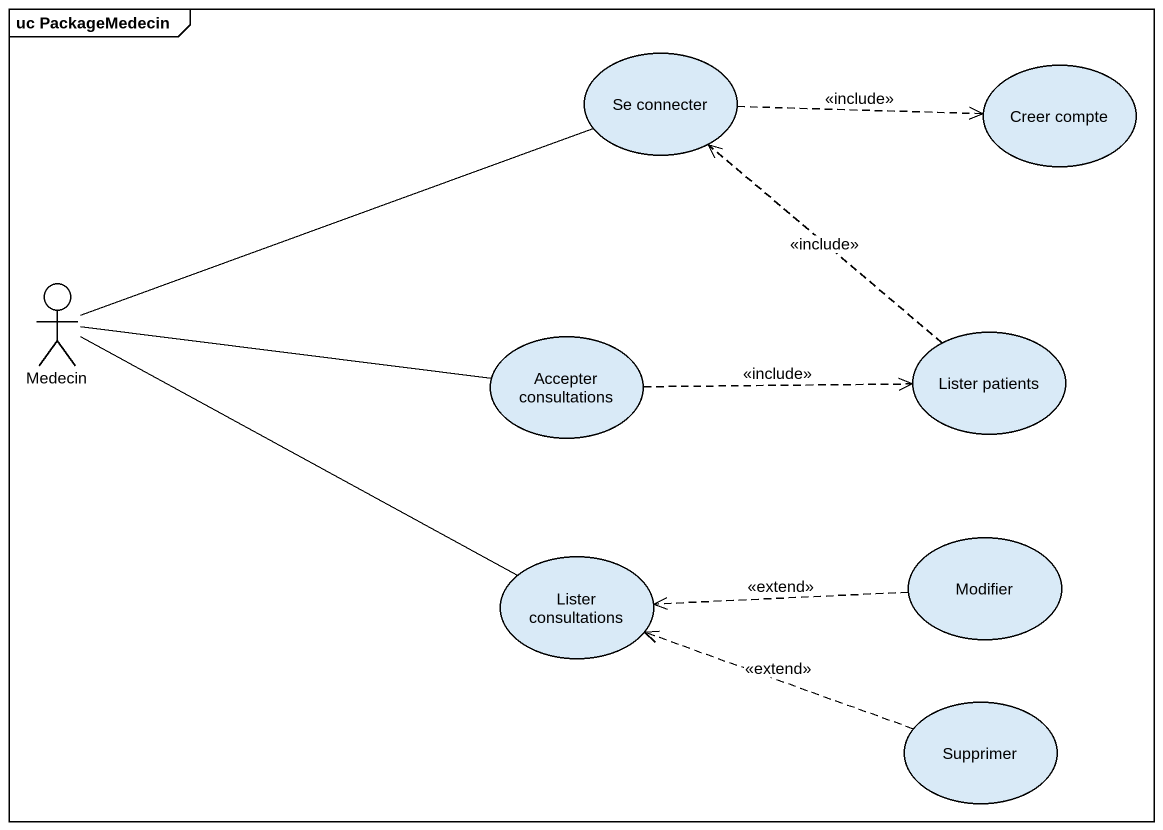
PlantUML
@startuml
mainframe uc PackageMedecin
usecase "Se connecter" as Se_connecter
usecase "Creer compte" as Creer_compte
actor Medecin
usecase "Accepter consultations" as Accepter_consultations
usecase "Lister patients" as Lister_patients
usecase "Lister consultations" as Lister_consultations
usecase Modifier
usecase Supprimer
Se_connecter .right.> Creer_compte : <<include>>
Medecin -right- Se_connecter
Medecin -right- Accepter_consultations
Medecin -right- Lister_consultations
Accepter_consultations .right.> Lister_patients : <<include>>
Lister_patients .up.> Se_connecter : <<include>>
Modifier .left.> Lister_consultations : <<extend>>
Supprimer .left.> Lister_consultations : <<extend>>
@enduml
